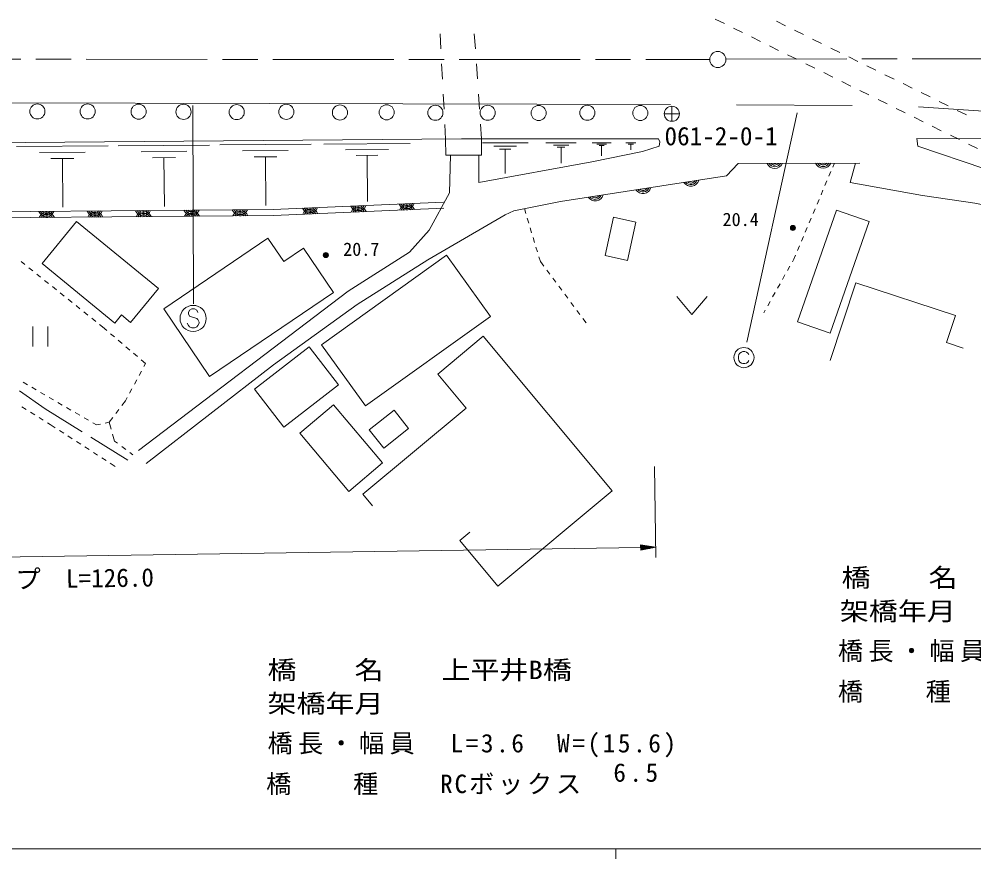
# Model space of a CAD drawing. Units: millimetres, scale not verified. Extents: x 40000 to 680000, y 20000 to 380000.
# Drawn here: x 208786 to 303505, y 204000 to 287285 of the extents above; entities that cross this region are included whole.
import ezdxf
from ezdxf.enums import TextEntityAlignment as Align

# ---------------------------------------------------------------- set-up
doc = ezdxf.new("R2010")
doc.units = ezdxf.units.MM
doc.header["$LTSCALE"] = 1000
doc.linetypes.add('CHAIN', pattern=[18.5, 12, -1.5, 3.5, -1.5])
for name, color, linetype, lineweight in [('M-BGD', 7, 'Continuous', 13), ('M-BMK', 2, 'CHAIN', 13), ('M-BMK-SRVR', 3, 'Continuous', 13), ('M-STR-HTXT', 7, 'Continuous', 13), ('M-STR-STR1', 1, 'Continuous', 13), ('M-STR-STRC', 7, 'Continuous', 13), ('M-STR-STRD', 7, 'Continuous', 13), ('M-TTL-BAND', 7, 'Continuous', 13)]:
    doc.layers.add(name, color=color, linetype=linetype, lineweight=lineweight)
doc.styles.add('ＭＳ ゴシック', font='')
doc.styles.get('ＭＳ ゴシック').set_extended_font_data('MS Gothic')

msp = doc.modelspace()

# ---------------------------------------------------------------- linework, layer by layer
at = {"layer": 'M-BGD'}
for p, q in [((208530, 274640), (217608, 274714)), ((218609, 274723), (227684, 274797)), ((228686, 274805), (237758, 274879)), ((239001, 274889), (247586, 274959)), ((252678, 275401), (254655, 275401)), ((254741, 275001), (259281, 275001)), ((255876, 274698), (258146, 274698)), ((261039, 275001), (264065, 275001)), ((261795, 274799), (263308, 274799)), ((265630, 275001), (267525, 275001)), ((266104, 274874), (267051, 274874)), ((266341, 274748), (266814, 274748)), ((266578, 274748), (266578, 273738)), ((268966, 275001), (269977, 275001)), ((269219, 274866), (269724, 274866)), ((269472, 274866), (269472, 274327)), ((210805, 274054), (215343, 274091)), ((220883, 274136), (225420, 274173)), ((230959, 274219), (235495, 274256)), ((241152, 274334), (245444, 274369)), ((242230, 273771), (244376, 273788)), ((243303, 273779), (243340, 269201)), ((254379, 271094), (254379, 273807)), ((256444, 274395), (257579, 274395)), ((257011, 274395), (257011, 271974)), ((262173, 274597), (262930, 274597)), ((262552, 274597), (262552, 272983)), ((211944, 273458), (214214, 273476)), ((213079, 273467), (213118, 268625)), ((222022, 273540), (224291, 273559)), ((223157, 273550), (223196, 268710)), ((232098, 273623), (234365, 273642)), ((233231, 273632), (233271, 268794)), ((289668, 272996), (289507, 272616)), ((289312, 272155), (289118, 271695)), ((288923, 271234), (288728, 270774)), ((288533, 270313), (288338, 269853)), ((288143, 269393), (287949, 268932)), ((258907, 268490), (259050, 268017)), ((287754, 268472), (287559, 268011)), ((214486, 267221), (222607, 260558)), ((259195, 267538), (259339, 267060)), ((287364, 267551), (287169, 267090)), ((259484, 266581), (259629, 266103)), ((286974, 266630), (286780, 266169)), ((259774, 265624), (259919, 265146)), ((286585, 265709), (286390, 265248)), ((260063, 264667), (260208, 264188)), ((286195, 264788), (286000, 264327)), ((260353, 263710), (260496, 263237)), ((285645, 263487), (285493, 263217)), ((285805, 263867), (285645, 263487)), ((209366, 262942), (208976, 263255)), ((210145, 262316), (209756, 262629)), ((260496, 263237), (260826, 262796)), ((261126, 262396), (261425, 261996)), ((285249, 262780), (285004, 262344)), ((210925, 261690), (210535, 262003)), ((261725, 261595), (262025, 261195)), ((284759, 261908), (284515, 261472)), ((211705, 261064), (211315, 261377)), ((212485, 260438), (212095, 260751)), ((262324, 260795), (262624, 260395)), ((284270, 261036), (284026, 260600)), ((291801, 261145), (289262, 253427)), ((301678, 257897), (291801, 261145)), ((213265, 259811), (212875, 260125)), ((227679, 251840), (239976, 260160)), ((262924, 259994), (263223, 259594)), ((274029, 259781), (275529, 257981)), ((275529, 257981), (277029, 259781)), ((283781, 260164), (283537, 259728)), ((214044, 259185), (213654, 259498)), ((214824, 258559), (214434, 258872)), ((263523, 259194), (263823, 258793)), ((283292, 259292), (283048, 258855)), ((215604, 257933), (215214, 258246)), ((264122, 258393), (264422, 257993)), ((282803, 258419), (282652, 258149)), ((210133, 256813), (210133, 254813)), ((211633, 256813), (211633, 254813)), ((216384, 257307), (215994, 257620)), ((217050, 256772), (216774, 256994)), ((217480, 256408), (217050, 256772)), ((264722, 257593), (265052, 257152)), ((218242, 255760), (217861, 256084)), ((254818, 255835), (267613, 240488)), ((219004, 255113), (218623, 255437)), ((219767, 254466), (219386, 254790)), ((220529, 253819), (220148, 254143)), ((221340, 253131), (220910, 253495)), ((221174, 252825), (221340, 253131)), ((220699, 251945), (220937, 252385)), ((209177, 251272), (209609, 251021)), ((220223, 251065), (220461, 251505)), ((208828, 250420), (211386, 248636)), ((210042, 250769), (210474, 250518)), ((210906, 250267), (211339, 250016)), ((219748, 250186), (219986, 250625)), ((211771, 249765), (212203, 249514)), ((212636, 249262), (213068, 249011)), ((218991, 248971), (219345, 249440)), ((219345, 249440), (219510, 249746)), ((209074, 248845), (209497, 248578)), ((209919, 248311), (210342, 248044)), ((211386, 248636), (215052, 246356)), ((213500, 248760), (213933, 248509)), ((214365, 248258), (214797, 248006)), ((218387, 248174), (218689, 248573)), ((210765, 247777), (211188, 247510)), ((211610, 247244), (211879, 247074)), ((215230, 247755), (215662, 247504)), ((216094, 247253), (216451, 247045)), ((217337, 247226), (217732, 247307)), ((217732, 247307), (218086, 247775)), ((217929, 246616), (217732, 247307)), ((211879, 247074), (212373, 246756)), ((212793, 246485), (213213, 246214)), ((216451, 247045), (216847, 247126)), ((213634, 245943), (214054, 245673)), ((214474, 245402), (214895, 245131)), ((215901, 245828), (219567, 243548)), ((218264, 245444), (218066, 246135)), ((218564, 245216), (218264, 245444)), ((215315, 244860), (215735, 244589)), ((219361, 244612), (218963, 244914)), ((216155, 244319), (216576, 244048)), ((216996, 243777), (217416, 243506)), ((220060, 244081), (219759, 244309)), ((217837, 243235), (218330, 242917))]:
    msp.add_line(p, q, dxfattribs=at)
for points in [[(154062, 255968), (147378, 264996), (146214, 267324), (145582, 269951), (145383, 272379), (145649, 274939), (193601, 274918), (252678, 275401)], [(251093, 275388), (251107, 273807), (254655, 273807), (254655, 275401)], [(272364, 275112), (272276, 274669), (270613, 274159), (265603, 273139), (254379, 271094)], [(254655, 275401), (272209, 275401), (272364, 275112)], [(312024, 274382), (309084, 275402), (297857, 275439), (297931, 274671), (311232, 270200), (315821, 268404), (340452, 256499), (348832, 252686), (353532, 251045), (370846, 249649), (371290, 250336), (373263, 250979), (374881, 251622), (375834, 252331), (376389, 253019), (376765, 254194)], [(251589, 273807), (251493, 270055), (249468, 266368), (247517, 264180), (241442, 260315), (220647, 244494)], [(257871, 268281), (262493, 269212), (278954, 271739), (280118, 272970), (292189, 273003)], [(291770, 273002), (291238, 271085), (298399, 269800), (303609, 269024), (312853, 267206), (344622, 251936), (348879, 250008), (352836, 248511), (371059, 246998)], [(162276, 256125), (155219, 267221), (190579, 266966), (193772, 268064), (233997, 268400), (250887, 269124)], [(250913, 268525), (234013, 267800), (193875, 267465), (190678, 266366), (156317, 266613), (162783, 256447)], [(221386, 243219), (234023, 253007), (242314, 258982), (249342, 263404), (257013, 267883), (257871, 268281)], [(214486, 267221), (211069, 263055), (218279, 257141), (218942, 257949), (219854, 257202), (222607, 260558)], [(227679, 251840), (223130, 258564), (233470, 265559), (235033, 263249), (236991, 264573), (239976, 260160)], [(302448, 254665), (300794, 255209), (301678, 257897)], [(254818, 255835), (250323, 252087), (253138, 248710), (242896, 240171), (243851, 239025)], [(253512, 236410), (252513, 235578), (256290, 231048), (267613, 240488)]]:
    msp.add_lwpolyline(points, dxfattribs=at)
for points in [[(293102, 267210), (289257, 256139), (286017, 257264), (289862, 268335)], [(269974, 267148), (269134, 263347), (266927, 263835), (267766, 267636)], [(251195, 263862), (238798, 254979), (243141, 248919), (255538, 257802)], [(232136, 250570), (237572, 254780), (240488, 251014), (235052, 246804)], [(239969, 249040), (244853, 243273), (241512, 240443), (236628, 246211)], [(243527, 246543), (245980, 248488), (247408, 246687), (244955, 244742)]]:
    msp.add_lwpolyline(points, close=True, dxfattribs=at)
for centre, radius in [((210600, 278129), 750), ((215588, 278129), 750), ((220643, 278107), 750), ((225099, 278085), 750), ((230375, 278063), 750), ((235297, 278085), 750), ((240617, 278018), 750), ((245251, 278041), 750), ((250084, 277996), 750), ((255271, 277996), 750), ((260326, 277974), 750), ((265159, 277996), 750), ((270413, 277974), 750), ((285557, 266574), 250), ((285557, 266574), 204), ((285557, 266574), 159), ((285557, 266574), 114), ((285557, 266574), 68.2), ((285557, 266574), 22.7), ((239217, 263881), 250), ((239217, 263881), 204), ((239217, 263881), 159), ((239217, 263881), 114), ((239217, 263881), 68.2), ((239217, 263881), 22.7)]:
    msp.add_circle(centre, radius, dxfattribs=at)
for centre, radius, start, end in [((283753, 273292), 812, 202.7777, 337.53797), ((283753, 273292), 650, 208.89349, 331.42219), ((283753, 273292), 488, 220.02618, 320.2895), ((283753, 273292), 325, 254.21547, 286.10021), ((288553, 273305), 812, 202.7777, 337.53797), ((288553, 273305), 650, 208.89349, 331.42219), ((288553, 273305), 488, 220.02618, 320.2895), ((288553, 273305), 325, 254.21547, 286.10021), ((275421, 271513), 812, 211.34863, 346.1089), ((275421, 271513), 650, 217.46442, 339.99311), ((275421, 271513), 488, 228.59711, 328.86042), ((275421, 271513), 325, 262.7864, 294.67113), ((270676, 270785), 812, 211.34863, 346.1089), ((270676, 270785), 650, 217.46442, 339.99311), ((270676, 270785), 488, 228.59711, 328.86042), ((270676, 270785), 325, 262.7864, 294.67113), ((265932, 270056), 812, 211.34863, 346.1089), ((265932, 270056), 650, 217.46442, 339.99311), ((265932, 270056), 488, 228.59711, 328.86042), ((265932, 270056), 325, 262.7864, 294.67113), ((211482, 268524), 812, 203.09878, 337.85905), ((211546, 267300), 812, 23.09878, 157.85905), ((211482, 268524), 650, 209.21457, 331.74326), ((211482, 268524), 488, 220.34726, 320.61057), ((211482, 268524), 325, 254.53655, 286.42128), ((216282, 268564), 812, 203.09878, 337.85905), ((216346, 267340), 812, 23.09878, 157.85905), ((216282, 268564), 650, 209.21457, 331.74326), ((216282, 268564), 488, 220.34726, 320.61057), ((216282, 268564), 325, 254.53655, 286.42128), ((221082, 268605), 812, 203.09878, 337.85905), ((221146, 267380), 812, 23.09878, 157.85905), ((221082, 268605), 650, 209.21457, 331.74326), ((221082, 268605), 488, 220.34726, 320.61057), ((221082, 268605), 325, 254.53655, 286.42128), ((225882, 268645), 812, 203.09878, 337.85905), ((225946, 267420), 812, 23.09878, 157.85905), ((225882, 268645), 650, 209.21457, 331.74326), ((225946, 267420), 650, 29.21457, 151.74326), ((225882, 268645), 488, 220.34726, 320.61057), ((225882, 268645), 325, 254.53655, 286.42128), ((230681, 268685), 812, 203.09878, 337.85905), ((230746, 267460), 812, 23.09878, 157.85905), ((230681, 268685), 650, 209.21457, 331.74326), ((230746, 267460), 650, 29.21457, 151.74326), ((230681, 268685), 488, 220.34726, 320.61057), ((230681, 268685), 325, 254.53655, 286.42128), ((237633, 268869), 812, 205.07515, 339.83542), ((237680, 267645), 812, 25.07515, 159.83542), ((237633, 268869), 650, 211.19094, 333.71963), ((237680, 267645), 650, 31.19094, 153.71963), ((237633, 268869), 488, 222.32362, 322.58694), ((237680, 267645), 488, 42.32362, 142.58694), ((237633, 268869), 325, 256.51291, 288.39765), ((242429, 269074), 812, 205.07515, 339.83542), ((242476, 267850), 812, 25.07515, 159.83542), ((242429, 269074), 650, 211.19094, 333.71963), ((242476, 267850), 650, 31.19094, 153.71963), ((242429, 269074), 488, 222.32362, 322.58694), ((242476, 267850), 488, 42.32362, 142.58694), ((242429, 269074), 325, 256.51291, 288.39765), ((242476, 267850), 325, 76.51291, 108.39765), ((247224, 269280), 812, 205.07515, 339.83542), ((247272, 268056), 812, 25.07515, 159.83542), ((247224, 269280), 650, 211.19094, 333.71963), ((247272, 268056), 650, 31.19094, 153.71963), ((247224, 269280), 488, 222.32362, 322.58694), ((247272, 268056), 488, 42.32362, 142.58694), ((247224, 269280), 325, 256.51291, 288.39765), ((247272, 268056), 325, 76.51291, 108.39765), ((211546, 267300), 650, 29.21457, 151.74326), ((211546, 267300), 488, 40.34726, 140.61057), ((211546, 267300), 325, 74.53655, 106.42128), ((216346, 267340), 650, 29.21457, 151.74326), ((216346, 267340), 488, 40.34726, 140.61057), ((216346, 267340), 325, 74.53655, 106.42128), ((221146, 267380), 650, 29.21457, 151.74326), ((221146, 267380), 488, 40.34726, 140.61057), ((221146, 267380), 325, 74.53655, 106.42128), ((225946, 267420), 488, 40.34726, 140.61057), ((225946, 267420), 325, 74.53655, 106.42128), ((230746, 267460), 488, 40.34726, 140.61057), ((230746, 267460), 325, 74.53655, 106.42128), ((237680, 267645), 325, 76.51291, 108.39765)]:
    msp.add_arc(centre, radius, start, end, dxfattribs=at)
at = {"layer": 'M-BMK'}
for p, q in [((178454, 283309), (277296, 283274)), ((278895, 283323), (376661, 283397))]:
    msp.add_line(p, q, dxfattribs=at)
at = {"layer": 'M-BMK-SRVR'}
for p, q in [((273538, 278649), (273538, 277149)), ((274288, 277899), (272788, 277899))]:
    msp.add_line(p, q, dxfattribs=at)
for centre, radius in [((278096, 283274), 800), ((273538, 277899), 750)]:
    msp.add_circle(centre, radius, dxfattribs=at)
at = {"layer": 'M-STR-HTXT'}
for p, q in [((271832, 242903), (271965, 233904)), ((271950, 234904), (270447, 235131)), ((270447, 235131), (270454, 234631)), ((270747, 235086), (270447, 235081)), ((270448, 235031), (271048, 235040)), ((271349, 234995), (270449, 234981)), ((270450, 234931), (271649, 234949)), ((271950, 234904), (270450, 234881)), ((271950, 234904), (270454, 234631)), ((147587, 233060), (270450, 234881)), ((270451, 234831), (271651, 234849)), ((271352, 234795), (270452, 234781)), ((270453, 234731), (271053, 234740)), ((270753, 234686), (270453, 234681))]:
    msp.add_line(p, q, dxfattribs=at)
at = {"layer": 'M-STR-STR1'}
for p, q in [((277854, 287285), (278751, 286843)), ((284813, 286628), (283916, 287069)), ((279648, 286400), (280544, 285957)), ((286608, 285744), (285711, 286186)), ((250547, 285833), (250626, 284335)), ((253945, 285839), (254046, 284342)), ((281441, 285515), (282338, 285072)), ((288402, 284861), (287505, 285303)), ((283234, 284630), (284131, 284187)), ((290196, 283978), (289299, 284419)), ((285028, 283745), (285925, 283302)), ((291991, 283095), (291094, 283536)), ((250704, 282837), (250782, 281339)), ((254148, 282846), (254250, 281349)), ((286821, 282859), (287718, 282417)), ((293785, 282211), (292888, 282653)), ((288615, 281974), (289512, 281532)), ((295580, 281328), (294682, 281770)), ((290408, 281089), (291305, 280646)), ((297374, 280445), (296477, 280886)), ((250860, 279841), (250939, 278343)), ((254352, 279853), (254454, 278356)), ((292202, 280204), (293098, 279761)), ((299168, 279561), (298271, 280003)), ((293995, 279319), (294892, 278876)), ((300963, 278678), (300066, 279120)), ((295789, 278433), (296685, 277991)), ((297582, 277548), (298479, 277106)), ((302757, 277795), (301860, 278236)), ((251017, 276845), (251093, 275388)), ((254555, 276859), (254655, 275401)), ((299375, 276663), (300272, 276220)), ((301169, 275778), (302066, 275335)), ((302962, 274893), (303859, 274450))]:
    msp.add_line(p, q, dxfattribs=at)
at = {"layer": 'M-STR-STRC'}
for p, q in [((226006, 278703), (226094, 259061)), ((285974, 278005), (280986, 255259)), ((225699, 258425), (225581, 258188)), ((225581, 258188), (225581, 258070)), ((225581, 258070), (225699, 257834)), ((225936, 258543), (225699, 258425)), ((225699, 257834), (226409, 257597)), ((226172, 258543), (225936, 258543)), ((226409, 258425), (226172, 258543)), ((226527, 258188), (226409, 258425)), ((225581, 256888), (225463, 257125)), ((225699, 256770), (225581, 256888)), ((225936, 256652), (225699, 256770)), ((226409, 256770), (226172, 256652)), ((226409, 257597), (226527, 257479)), ((226527, 256888), (226409, 256770)), ((226527, 257479), (226645, 257243)), ((226645, 257125), (226527, 256888)), ((226645, 257243), (226645, 257125)), ((226172, 256652), (225936, 256652)), ((280194, 254015), (280144, 253815)), ((280294, 254165), (280194, 254015)), ((280444, 254265), (280294, 254165)), ((280594, 254315), (280444, 254265)), ((280794, 254315), (280594, 254315)), ((280944, 254265), (280794, 254315)), ((281094, 254165), (280944, 254265)), ((281194, 254015), (281094, 254165)), ((280144, 253815), (280144, 253615)), ((280144, 253615), (280194, 253415)), ((280194, 253415), (280294, 253265)), ((280294, 253265), (280444, 253165)), ((280444, 253165), (280594, 253115)), ((280594, 253115), (280794, 253115)), ((280794, 253115), (280944, 253165)), ((280944, 253165), (281094, 253265)), ((281094, 253265), (281194, 253415))]:
    msp.add_line(p, q, dxfattribs=at)
for centre, radius in [((226054, 257597), 1300), ((280694, 253715), 1000)]:
    msp.add_circle(centre, radius, dxfattribs=at)
at = {"layer": 'M-STR-STRD'}
msp.add_line((279960, 278780), (291433, 278713), dxfattribs=at)
for points in [[(146776, 277670), (149004, 278801), (167194, 279067), (273409, 278813)], [(298017, 278597), (323872, 276876), (339053, 276793), (357808, 278689), (365091, 278763)]]:
    msp.add_lwpolyline(points, dxfattribs=at)
at = {"layer": 'M-TTL-BAND'}
for p, q in [((40000, 205000), (579000, 205000)), ((268000, 205000), (268000, 204000))]:
    msp.add_line(p, q, dxfattribs=at)

# ---------------------------------------------------------------- texts
at = {"layer": 'M-BGD', "style": 'ＭＳ ゴシック'}
for s, p in [('20.4', (278572, 266365)), ('20.7', (240936, 263409))]:
    msp.add_text(s, height=1320, dxfattribs=at).set_placement(p, align=Align.BOTTOM_LEFT)
at = {"layer": 'M-BMK-SRVR', "style": 'ＭＳ ゴシック'}
msp.add_text('061-2-0-1', height=1833, dxfattribs=at).set_placement((272813, 274214), align=Align.BOTTOM_LEFT)
at = {"layer": 'M-STR-HTXT', "style": 'ＭＳ ゴシック', "width": 1.15}
for s, p in [('橋\u3000\u3000名\u3000\u3000上平井1号橋', (290377, 230432)), ('架橋年月\u3000', (290205, 227102)), ('橋\u3000\u3000名\u3000\u3000上平井B橋', (233432, 221276)), ('架橋年月\u3000', (233432, 217946))]:
    msp.add_text(s, height=1833, dxfattribs=at).set_placement(p, align=Align.BOTTOM_LEFT)
at = {"layer": 'M-STR-HTXT', "style": 'ＭＳ ゴシック'}
msp.add_text('ガードパイプ  L=126.0', height=1833, rotation=0.849, dxfattribs=at).set_placement((209073, 230271), align=Align.BOTTOM_CENTER)
at = {"layer": 'M-STR-HTXT', "char_height": 1833, "style": 'ＭＳ ゴシック'}
for s, insert, attachment_point in [('\\T1.21;橋長・幅員\u3000L=7.0\u3000W=(15.6)', (310411, 223228), 8), ('\\T1.16;橋\u3000\u3000種\u3000\u3000RC橋', (301611, 219482), 8), ('\\T1.21;橋長・幅員\u3000L=3.6\u3000W=(15.6)', (233432, 214072), 7), ('\\T1.28;6.5', (270134, 211619), 8), ('\\T1.15;橋\u3000\u3000種\u3000\u3000RCボックス', (249107, 210326), 8)]:
    msp.add_mtext(s, dxfattribs=dict(at, insert=insert, attachment_point=attachment_point))

doc.saveas('drawing.dxf')
